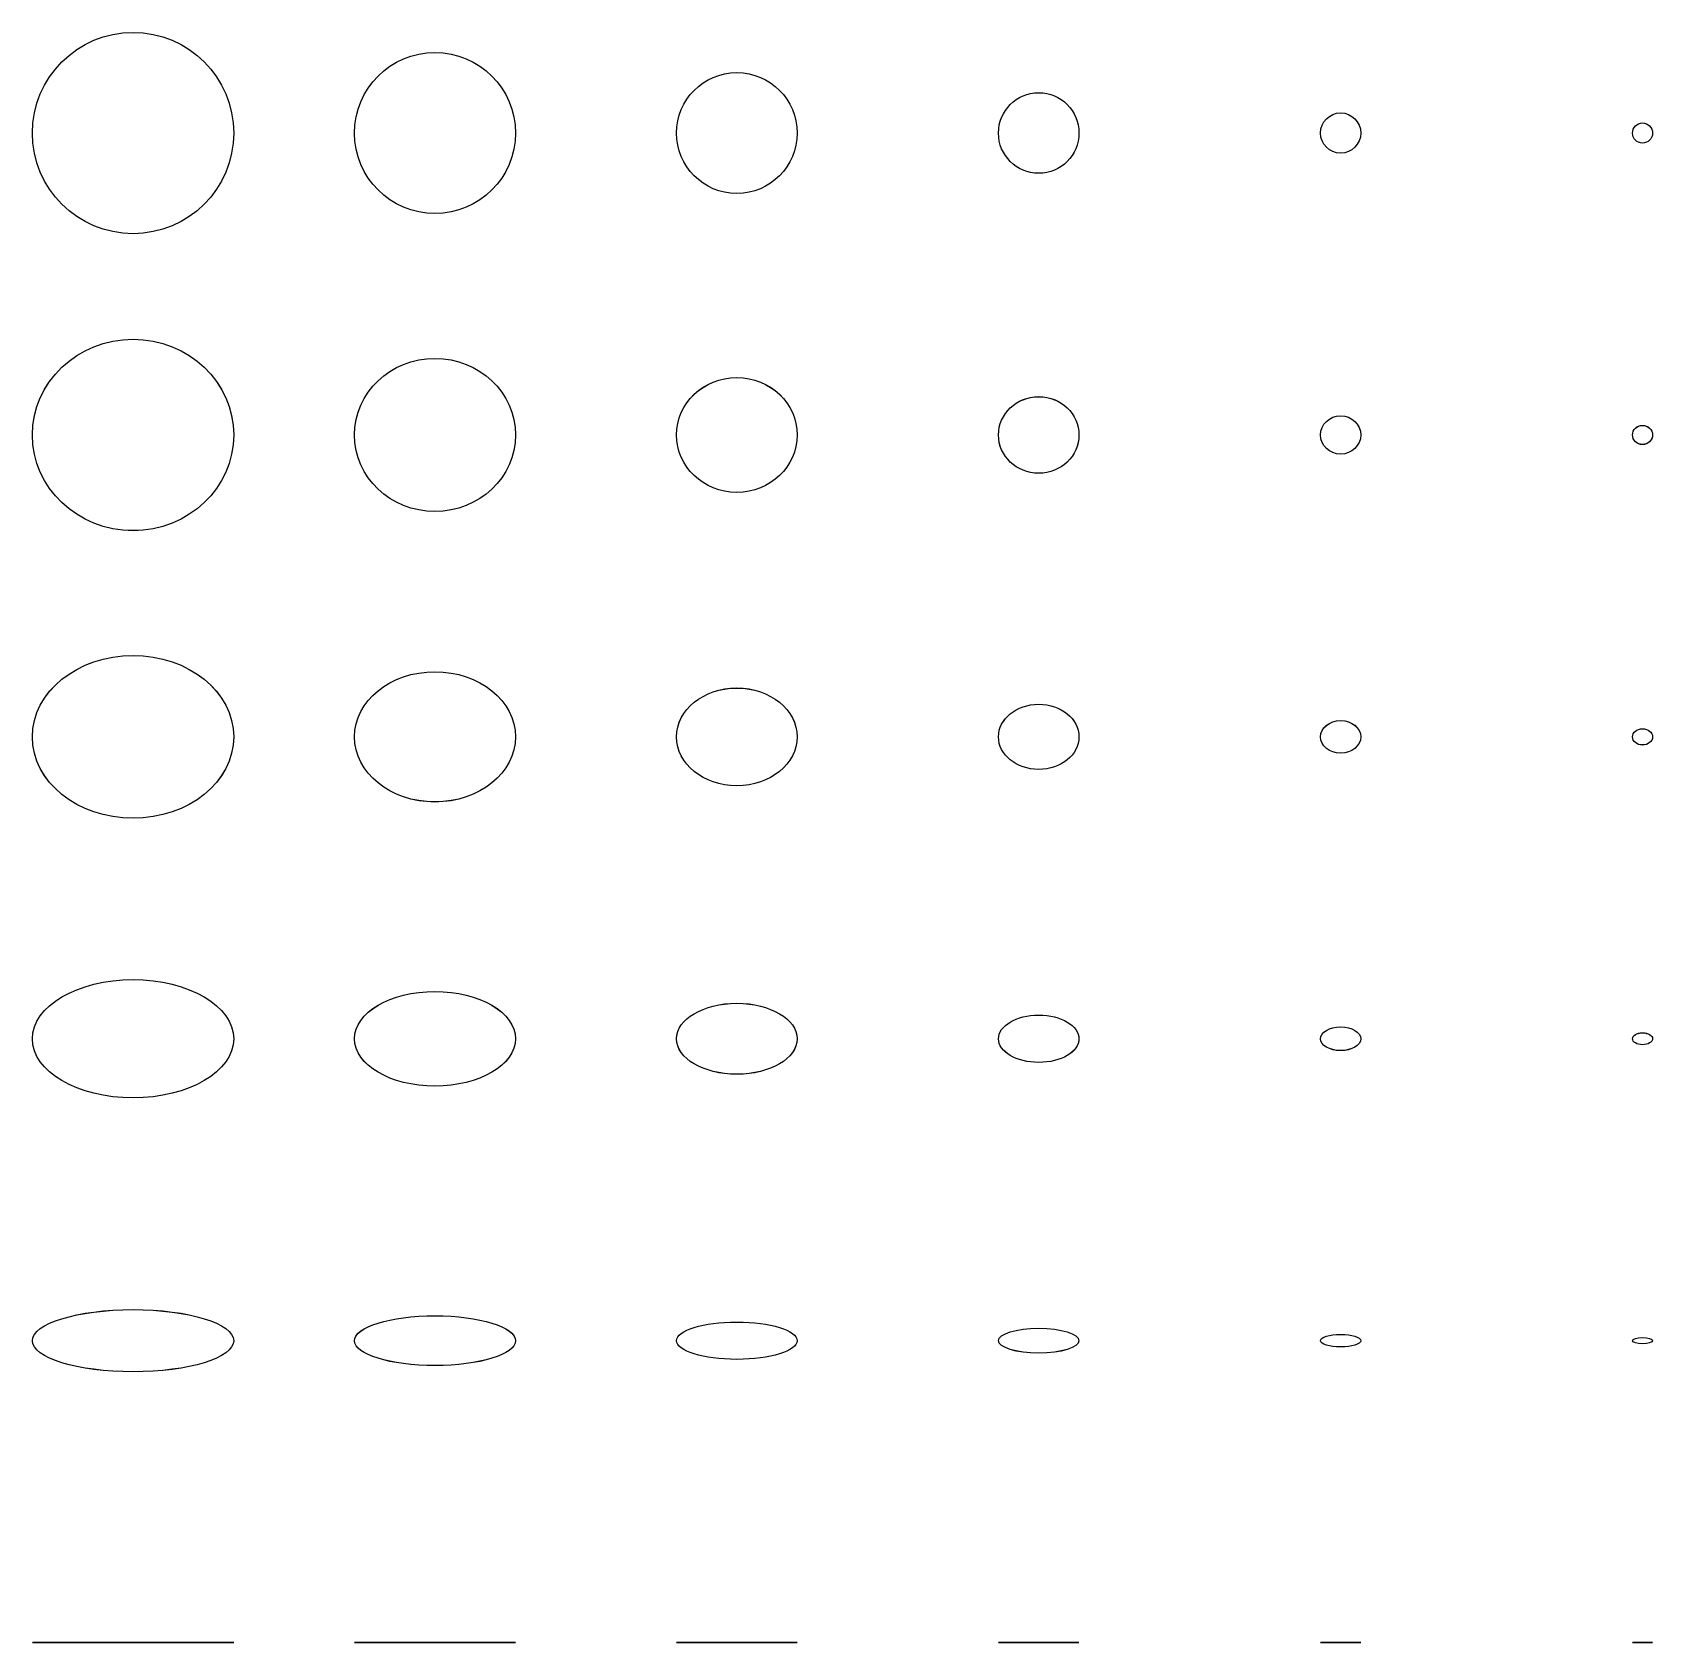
# Model space of a CAD drawing. Header units: millimetres. Extents: x -25 to 378, y -375 to 25.
import ezdxf

# ---------------------------------------------------------------- set-up
doc = ezdxf.new("R2010")
doc.units = ezdxf.units.MM
doc.layers.get('0').update_dxf_attribs({"linetype": 'CONTINUOUS'})

msp = doc.modelspace()

# ---------------------------------------------------------------- linework, layer by layer
for centre, radius in [((0, 0), 25), ((0, 0), 25), ((0, 0, 75), 25), ((0, 0, 75), 25), ((0, 0, 150), 25), ((0, 0, 150), 25), ((0, 0, 225), 25), ((0, 0, 375), 25), ((0, 0, 300), 25), ((0, 0, 375), 25), ((0, 0, 300), 25), ((0, 0, 225), 25), ((75, 0), 20), ((75, 0), 20), ((75, 0, 75), 20), ((75, 0, 75), 20), ((75, 0, 150), 20), ((75, 0, 150), 20), ((75, 0, 300), 20), ((75, 0, 375), 20), ((75, 0, 225), 20), ((75, 0, 375), 20), ((75, 0, 225), 20), ((75, 0, 300), 20), ((150, 0), 15), ((150, 0), 15), ((150, 0, 75), 15), ((150, 0, 75), 15), ((150, 0, 150), 15), ((150, 0, 150), 15), ((150, 0, 375), 15), ((150, 0, 225), 15), ((150, 0, 375), 15), ((150, 0, 225), 15), ((150, 0, 300), 15), ((150, 0, 300), 15), ((225, 0), 10), ((225, 0), 10), ((225, 0, 75), 10), ((225, 0, 75), 10), ((225, 0, 150), 10), ((225, 0, 150), 10), ((225, 0, 225), 10), ((225, 0, 300), 10), ((225, 0, 225), 10), ((225, 0, 375), 10), ((225, 0, 375), 10), ((225, 0, 300), 10), ((300, 0), 5), ((300, 0), 5), ((300, 0, 75), 5), ((300, 0, 75), 5), ((300, 0, 150), 5), ((300, 0, 150), 5), ((300, 0, 225), 5), ((300, 0, 375), 5), ((300, 0, 375), 5), ((300, 0, 300), 5), ((300, 0, 300), 5), ((300, 0, 225), 5), ((375, 0), 2.5), ((375, 0, 75), 2.5), ((375, 0, 150), 2.5), ((375, 0, 375), 2.5), ((375, 0, 225), 2.5), ((375, 0, 300), 2.5)]:
    msp.add_circle(centre, radius)
at = {"extrusion": (0, -0.309017, 0.951057)}
for centre, radius in [((0, -71.33, 23.18), 25), ((0, -71.33, 23.18), 25), ((0, -48.15, 94.51), 25), ((0, -48.15, 94.51), 25), ((0, -24.98, 165.83), 25), ((0, -24.98, 165.83), 25), ((0, 21.38, 308.49), 25), ((0, -1.8, 237.16), 25), ((0, 44.55, 379.82), 25), ((0, 44.55, 379.82), 25), ((0, 21.38, 308.49), 25), ((0, -1.8, 237.16), 25), ((75, -71.33, 23.18), 20), ((75, -71.33, 23.18), 20), ((75, -48.15, 94.51), 20), ((75, -48.15, 94.51), 20), ((75, -24.98, 165.83), 20), ((75, -24.98, 165.83), 20), ((75, 21.38, 308.49), 20), ((75, -1.8, 237.16), 20), ((75, 44.55, 379.82), 20), ((75, 44.55, 379.82), 20), ((75, -1.8, 237.16), 20), ((75, 21.38, 308.49), 20), ((150, -71.33, 23.18), 15), ((150, -71.33, 23.18), 15), ((150, -48.15, 94.51), 15), ((150, -48.15, 94.51), 15), ((150, -24.98, 165.83), 15), ((150, -24.98, 165.83), 15), ((150, 21.38, 308.49), 15), ((150, 44.55, 379.82), 15), ((150, 44.55, 379.82), 15), ((150, 21.38, 308.49), 15), ((150, -1.8, 237.16), 15), ((150, -1.8, 237.16), 15), ((225, -71.33, 23.18), 10), ((225, -71.33, 23.18), 10), ((225, -48.15, 94.51), 10), ((225, -48.15, 94.51), 10), ((225, -24.98, 165.83), 10), ((225, -24.98, 165.83), 10), ((225, 21.38, 308.49), 10), ((225, 44.55, 379.82), 10), ((225, 44.55, 379.82), 10), ((225, 21.38, 308.49), 10), ((225, -1.8, 237.16), 10), ((225, -1.8, 237.16), 10), ((300, -71.33, 23.18), 5), ((300, -71.33, 23.18), 5), ((300, -48.15, 94.51), 5), ((300, -48.15, 94.51), 5), ((300, -24.98, 165.83), 5), ((300, -24.98, 165.83), 5), ((300, -1.8, 237.16), 5), ((300, 44.55, 379.82), 5), ((300, -1.8, 237.16), 5), ((300, 44.55, 379.82), 5), ((300, 21.38, 308.49), 5), ((300, 21.38, 308.49), 5), ((375, -71.33, 23.18), 2.5), ((375, -48.15, 94.51), 2.5), ((375, -24.98, 165.83), 2.5), ((375, -1.8, 237.16), 2.5), ((375, 21.38, 308.49), 2.5), ((375, 44.55, 379.82), 2.5)]:
    msp.add_circle(centre, radius, dxfattribs=at)
at = {"extrusion": (0, -0.587785, 0.809017)}
for centre, radius in [((0, -121.35, 88.17), 25), ((0, -121.35, 88.17), 25), ((0, -77.27, 148.84), 25), ((0, -77.27, 148.84), 25), ((0, -33.18, 209.52), 25), ((0, -33.18, 209.52), 25), ((0, 54.98, 330.87), 25), ((0, 10.9, 270.2), 25), ((0, 99.07, 391.55), 25), ((0, 99.07, 391.55), 25), ((0, 10.9, 270.2), 25), ((0, 54.98, 330.87), 25), ((75, -121.35, 88.17), 20), ((75, -121.35, 88.17), 20), ((75, -77.27, 148.84), 20), ((75, -77.27, 148.84), 20), ((75, -33.18, 209.52), 20), ((75, -33.18, 209.52), 20), ((75, 54.98, 330.87), 20), ((75, 10.9, 270.2), 20), ((75, 99.07, 391.55), 20), ((75, 54.98, 330.87), 20), ((75, 99.07, 391.55), 20), ((75, 10.9, 270.2), 20), ((150, -121.35, 88.17), 15), ((150, -121.35, 88.17), 15), ((150, -77.27, 148.84), 15), ((150, -77.27, 148.84), 15), ((150, -33.18, 209.52), 15), ((150, -33.18, 209.52), 15), ((150, 54.98, 330.87), 15), ((150, 10.9, 270.2), 15), ((150, 99.07, 391.55), 15), ((150, 10.9, 270.2), 15), ((150, 99.07, 391.55), 15), ((150, 54.98, 330.87), 15), ((225, -121.35, 88.17), 10), ((225, -121.35, 88.17), 10), ((225, -77.27, 148.84), 10), ((225, -77.27, 148.84), 10), ((225, -33.18, 209.52), 10), ((225, -33.18, 209.52), 10), ((225, 54.98, 330.87), 10), ((225, 99.07, 391.55), 10), ((225, 99.07, 391.55), 10), ((225, 10.9, 270.2), 10), ((225, 10.9, 270.2), 10), ((225, 54.98, 330.87), 10), ((300, -121.35, 88.17), 5), ((300, -121.35, 88.17), 5), ((300, -77.27, 148.84), 5), ((300, -77.27, 148.84), 5), ((300, -33.18, 209.52), 5), ((300, -33.18, 209.52), 5), ((300, 10.9, 270.2), 5), ((300, 99.07, 391.55), 5), ((300, 54.98, 330.87), 5), ((300, 10.9, 270.2), 5), ((300, 99.07, 391.55), 5), ((300, 54.98, 330.87), 5), ((375, -121.35, 88.17), 2.5), ((375, -77.27, 148.84), 2.5), ((375, -33.18, 209.52), 2.5), ((375, 99.07, 391.55), 2.5), ((375, 10.9, 270.2), 2.5), ((375, 54.98, 330.87), 2.5)]:
    msp.add_circle(centre, radius, dxfattribs=at)
at = {"extrusion": (0, -0.809017, 0.587785)}
for centre, radius in [((0, -132.25, 182.03), 25), ((0, -132.25, 182.03), 25), ((0, -71.58, 226.11), 25), ((0, -71.58, 226.11), 25), ((0, -10.9, 270.2), 25), ((0, -10.9, 270.2), 25), ((0, 49.78, 314.28), 25), ((0, 49.78, 314.28), 25), ((0, 110.45, 358.36), 25), ((0, 110.45, 358.36), 25), ((0, 171.13, 402.45), 25), ((0, 171.13, 402.45), 25), ((75, -132.25, 182.03), 20), ((75, -132.25, 182.03), 20), ((75, -71.58, 226.11), 20), ((75, -71.58, 226.11), 20), ((75, -10.9, 270.2), 20), ((75, -10.9, 270.2), 20), ((75, 110.45, 358.36), 20), ((75, 49.78, 314.28), 20), ((75, 49.78, 314.28), 20), ((75, 110.45, 358.36), 20), ((75, 171.13, 402.45), 20), ((75, 171.13, 402.45), 20), ((150, -132.25, 182.03), 15), ((150, -132.25, 182.03), 15), ((150, -71.58, 226.11), 15), ((150, -71.58, 226.11), 15), ((150, -10.9, 270.2), 15), ((150, -10.9, 270.2), 15), ((150, 110.45, 358.36), 15), ((150, 171.13, 402.45), 15), ((150, 49.78, 314.28), 15), ((150, 49.78, 314.28), 15), ((150, 110.45, 358.36), 15), ((150, 171.13, 402.45), 15), ((225, -132.25, 182.03), 10), ((225, -132.25, 182.03), 10), ((225, -71.58, 226.11), 10), ((225, -71.58, 226.11), 10), ((225, -10.9, 270.2), 10), ((225, -10.9, 270.2), 10), ((225, 49.78, 314.28), 10), ((225, 49.78, 314.28), 10), ((225, 110.45, 358.36), 10), ((225, 171.13, 402.45), 10), ((225, 171.13, 402.45), 10), ((225, 110.45, 358.36), 10), ((300, -132.25, 182.03), 5), ((300, -132.25, 182.03), 5), ((300, -71.58, 226.11), 5), ((300, -71.58, 226.11), 5), ((300, -10.9, 270.2), 5), ((300, -10.9, 270.2), 5), ((300, 49.78, 314.28), 5), ((300, 171.13, 402.45), 5), ((300, 110.45, 358.36), 5), ((300, 49.78, 314.28), 5), ((300, 110.45, 358.36), 5), ((300, 171.13, 402.45), 5), ((375, -132.25, 182.03), 2.5), ((375, -71.58, 226.11), 2.5), ((375, -10.9, 270.2), 2.5), ((375, 171.13, 402.45), 2.5), ((375, 110.45, 358.36), 2.5), ((375, 49.78, 314.28), 2.5)]:
    msp.add_circle(centre, radius, dxfattribs=at)
at = {"extrusion": (0, -0.951057, 0.309017)}
for centre, radius in [((0, -92.71, 285.32), 25), ((0, -92.71, 285.32), 25), ((0, -21.38, 308.49), 25), ((0, -21.38, 308.49), 25), ((0, 49.95, 331.67), 25), ((0, 49.95, 331.67), 25), ((0, 121.28, 354.85), 25), ((0, 263.94, 401.2), 25), ((0, 192.61, 378.02), 25), ((0, 192.61, 378.02), 25), ((0, 121.28, 354.85), 25), ((0, 263.94, 401.2), 25), ((75, -92.71, 285.32), 20), ((75, -92.71, 285.32), 20), ((75, -21.38, 308.49), 20), ((75, -21.38, 308.49), 20), ((75, 49.95, 331.67), 20), ((75, 49.95, 331.67), 20), ((75, 121.28, 354.85), 20), ((75, 263.94, 401.2), 20), ((75, 121.28, 354.85), 20), ((75, 192.61, 378.02), 20), ((75, 192.61, 378.02), 20), ((75, 263.94, 401.2), 20), ((150, -92.71, 285.32), 15), ((150, -92.71, 285.32), 15), ((150, -21.38, 308.49), 15), ((150, -21.38, 308.49), 15), ((150, 49.95, 331.67), 15), ((150, 49.95, 331.67), 15), ((150, 192.61, 378.02), 15), ((150, 192.61, 378.02), 15), ((150, 121.28, 354.85), 15), ((150, 263.94, 401.2), 15), ((150, 263.94, 401.2), 15), ((150, 121.28, 354.85), 15), ((225, -92.71, 285.32), 10), ((225, -92.71, 285.32), 10), ((225, -21.38, 308.49), 10), ((225, -21.38, 308.49), 10), ((225, 49.95, 331.67), 10), ((225, 49.95, 331.67), 10), ((225, 121.28, 354.85), 10), ((225, 192.61, 378.02), 10), ((225, 263.94, 401.2), 10), ((225, 263.94, 401.2), 10), ((225, 121.28, 354.85), 10), ((225, 192.61, 378.02), 10), ((300, -92.71, 285.32), 5), ((300, -92.71, 285.32), 5), ((300, -21.38, 308.49), 5), ((300, -21.38, 308.49), 5), ((300, 49.95, 331.67), 5), ((300, 49.95, 331.67), 5), ((300, 192.61, 378.02), 5), ((300, 121.28, 354.85), 5), ((300, 121.28, 354.85), 5), ((300, 263.94, 401.2), 5), ((300, 263.94, 401.2), 5), ((300, 192.61, 378.02), 5), ((375, -92.71, 285.32), 2.5), ((375, -21.38, 308.49), 2.5), ((375, 49.95, 331.67), 2.5), ((375, 263.94, 401.2), 2.5), ((375, 121.28, 354.85), 2.5), ((375, 192.61, 378.02), 2.5)]:
    msp.add_circle(centre, radius, dxfattribs=at)
at = {"extrusion": (0, -1, -2.22045e-16)}
for centre, radius in [((0, 0, 375), 25), ((0, 0, 375), 25), ((0, 75, 375), 25), ((0, 75, 375), 25), ((0, 150, 375), 25), ((0, 150, 375), 25), ((0, 300, 375), 25), ((0, 225, 375), 25), ((0, 300, 375), 25), ((0, 375, 375), 25), ((0, 375, 375), 25), ((0, 225, 375), 25), ((75, 0, 375), 20), ((75, 0, 375), 20), ((75, 75, 375), 20), ((75, 75, 375), 20), ((75, 150, 375), 20), ((75, 150, 375), 20), ((75, 300, 375), 20), ((75, 225, 375), 20), ((75, 225, 375), 20), ((75, 300, 375), 20), ((75, 375, 375), 20), ((75, 375, 375), 20), ((150, 0, 375), 15), ((150, 0, 375), 15), ((150, 75, 375), 15), ((150, 75, 375), 15), ((150, 150, 375), 15), ((150, 150, 375), 15), ((150, 225, 375), 15), ((150, 300, 375), 15), ((150, 375, 375), 15), ((150, 300, 375), 15), ((150, 375, 375), 15), ((150, 225, 375), 15), ((225, 0, 375), 10), ((225, 0, 375), 10), ((225, 75, 375), 10), ((225, 75, 375), 10), ((225, 150, 375), 10), ((225, 150, 375), 10), ((225, 300, 375), 10), ((225, 225, 375), 10), ((225, 225, 375), 10), ((225, 375, 375), 10), ((225, 375, 375), 10), ((225, 300, 375), 10), ((300, 0, 375), 5), ((300, 0, 375), 5), ((300, 75, 375), 5), ((300, 75, 375), 5), ((300, 150, 375), 5), ((300, 150, 375), 5), ((300, 225, 375), 5), ((300, 375, 375), 5), ((300, 300, 375), 5), ((300, 375, 375), 5), ((300, 225, 375), 5), ((300, 300, 375), 5), ((375, 0, 375), 2.5), ((375, 75, 375), 2.5), ((375, 150, 375), 2.5), ((375, 225, 375), 2.5), ((375, 375, 375), 2.5), ((375, 300, 375), 2.5)]:
    msp.add_circle(centre, radius, dxfattribs=at)

doc.saveas('drawing.dxf')
